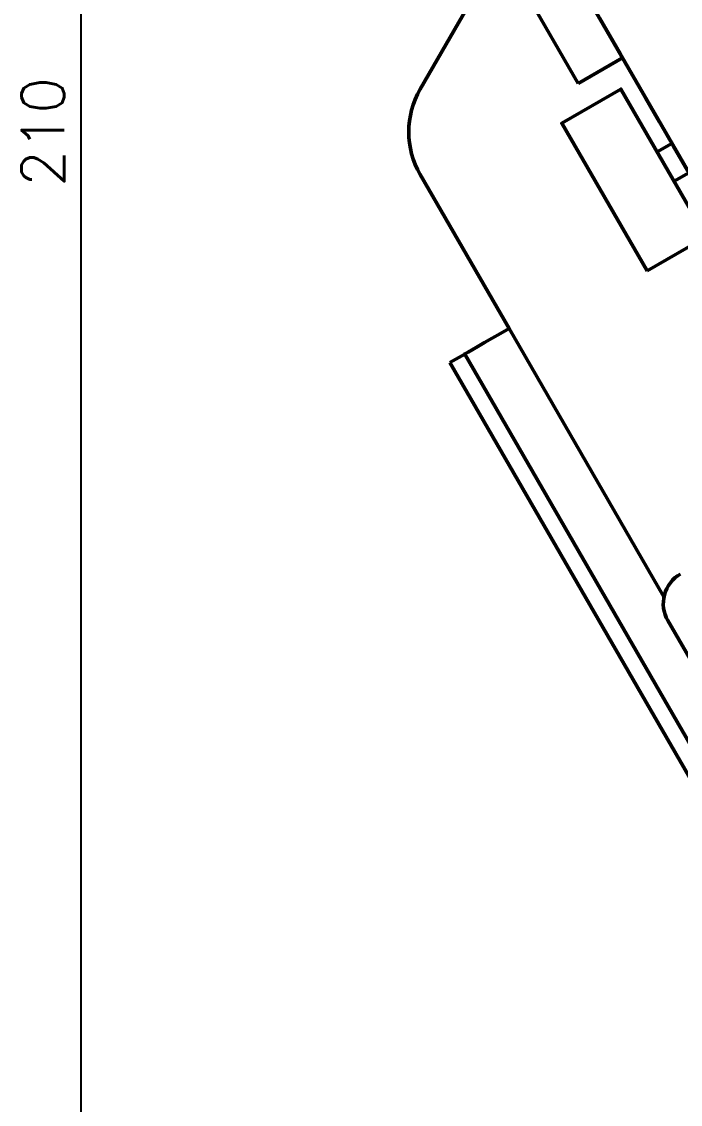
# Model space of a CAD drawing. Header units: millimetres. Extents: x 4430 to 5189, y 950 to 1287.
# Drawn here: x 4429.6 to 4468.2, y 1081.6 to 1145.1 of the extents above; entities that cross this region are included whole.
import ezdxf

# ---------------------------------------------------------------- set-up
doc = ezdxf.new("R2010")
doc.units = ezdxf.units.MM
doc.header["$LTSCALE"] = 0.5
doc.layers.add('BOL', color=7, linetype='Continuous', lineweight=50)
doc.layers.add('DIM', color=5, linetype='Continuous')
doc.styles.add('DIM', font='simplex.shx')

# ---------------------------------------------------------------- blocks, each defined once
blk = doc.blocks.new('*U45')
at = {"layer": 'BOL'}
for p, q in [((5.99, -2.5), (5.99, 0.5)), ((5.99, 0.5), (12.99, 0.5)), ((12.99, 0.5), (12.99, -0.5)), ((12.99, -0.5), (10.99, -0.5)), ((10.99, -0.5), (10.99, -1)), ((10.99, -1), (12.99, -1)), ((12.99, -1), (12.99, -2.5)), ((-1.79, -1.506), (-1.783, -2.5)), ((-0.79, -1.5), (-0.29, -1.5)), ((-0.79, -1.5), (0.21, -1.506)), ((0.21, -1.506), (0.204, -2.5)), ((11.41, -2.5), (-12.99, -2.5)), ((12.99, -2.5), (11.41, -2.5))]:
    blk.add_line(p, q, dxfattribs=at)
blk.add_lwpolyline([(-5.54, 2.5), (4.46, 2.5), (4.46, -1.5), (-5.54, -1.5)], close=True, dxfattribs=at)
blk = doc.blocks.new('*U46')
at = {"layer": 'BOL', "color": 0, "linetype": 'ByBlock', "lineweight": -2, "transparency": 16777216, "rotation": 120}
blk.add_blockref('*U45', (4465.644, 1136.494), dxfattribs=at)

msp = doc.modelspace()

# ---------------------------------------------------------------- linework, layer by layer
at = {"layer": 'BOL'}
for p, q in [((4458.154, 1150.125), (4452.941, 1141.096)), ((4463.472, 1145.256), (4464.04, 1144.272)), ((4464.04, 1144.272), (4464.686, 1143.154)), ((4464.686, 1143.154), (4465.397, 1141.921)), ((4465.397, 1141.921), (4466.161, 1140.599)), ((4466.161, 1140.599), (4466.963, 1139.21)), ((4466.963, 1139.21), (4467.788, 1137.782)), ((4467.788, 1137.782), (4468.62, 1136.34)), ((4452.941, 1136.096), (4458.154, 1127.067)), ((4457.647, 1126.775), (4457.16, 1126.493)), ((4458.154, 1127.067), (4457.647, 1126.775)), ((4458.154, 1127.067), (4467.243, 1111.325)), ((4456.711, 1126.234), (4456.317, 1126.007)), ((4457.16, 1126.493), (4456.711, 1126.234)), ((4455.556, 1125.567), (4454.69, 1125.067)), ((4455.606, 1125.596), (4455.556, 1125.567)), ((4455.556, 1125.567), (4500.556, 1047.625)), ((4455.754, 1125.681), (4455.606, 1125.596)), ((4455.994, 1125.82), (4455.754, 1125.681)), ((4456.317, 1126.007), (4455.994, 1125.82)), ((4454.69, 1125.067), (4499.69, 1047.125)), ((4471.668, 1102.66), (4467.471, 1109.93))]:
    msp.add_line(p, q, dxfattribs=at)
for centre, radius, start in [((4457.271, 1138.596), 5, 150), ((4469.203, 1110.93), 2, 120)]:
    msp.add_arc(centre, radius, start, 210, dxfattribs=at)
at = {"layer": 'DIM'}
msp.add_line((4433.066, 1036.096), (4433.066, 1241.096), dxfattribs=at)

# ---------------------------------------------------------------- block references
at = {"layer": 'BOL'}
msp.add_blockref('*U46', (0, 0), dxfattribs=at)

# ---------------------------------------------------------------- texts
at = {"layer": 'DIM', "insert": (4430.816, 1138.596), "char_height": 2.5, "attachment_point": 5, "rotation": 90, "style": 'DIM'}
msp.add_mtext('\\A1;210', dxfattribs=at)

doc.saveas('drawing.dxf')
